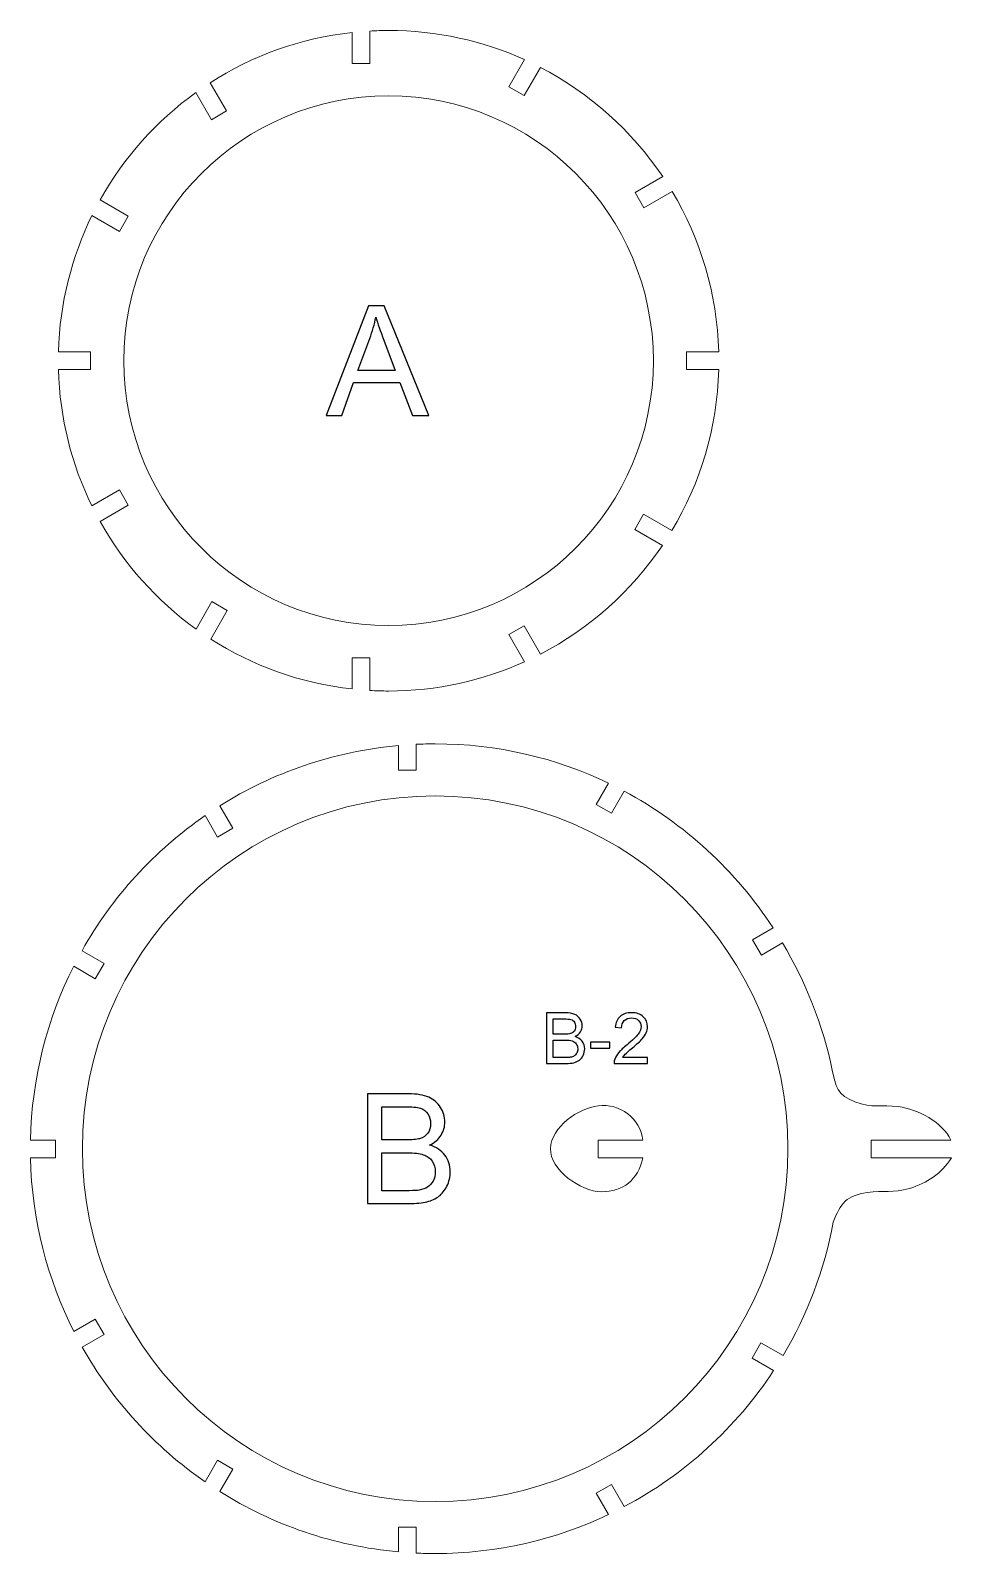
# Model space of a CAD drawing. Header units: millimetres. Extents: x 467 to 1359, y -935 to 982.
# Drawn here: x 629.3 to 785.7, y 32.5 to 291.1 of the extents above; entities that cross this region are included whole.
import ezdxf

# ---------------------------------------------------------------- set-up
doc = ezdxf.new("R2010")
doc.units = ezdxf.units.MM
doc.header["$MEASUREMENT"] = 0
doc.layers.add('layer 1', color=7, linetype='Continuous')

msp = doc.modelspace()

# ---------------------------------------------------------------- linework, layer by layer
at = {"layer": 'layer 1', "color": 142, "lineweight": 9}
for points, knots in [([(690.1324, 291.1115), (698.354, 291.1115), (706.1626, 289.3423), (713.1972, 286.1629), (713.1972, 286.1629), (713.1972, 286.1629), (710.5293, 281.542), (710.5293, 281.542), (710.5293, 281.542), (710.5293, 281.542), (713.1273, 280.042), (713.1273, 280.042), (713.1273, 280.042), (713.1273, 280.042), (715.9025, 284.8488), (715.9025, 284.8488), (715.9025, 284.8488), (724.2861, 280.5021), (731.4342, 274.103), (736.6777, 266.314), (736.6777, 266.314), (736.6777, 266.314), (731.9803, 263.6019), (731.9803, 263.6019), (731.9803, 263.6019), (731.9803, 263.6019), (733.4803, 261.0039), (733.4803, 261.0039), (733.4803, 261.0039), (733.4803, 261.0039), (738.2853, 263.7781), (738.2853, 263.7781), (738.2853, 263.7781), (743.0703, 255.7779), (745.9199, 246.487), (746.183, 236.5508), (746.183, 236.5508), (746.183, 236.5508), (740.7313, 236.5508), (740.7313, 236.5508), (740.7313, 236.5508), (740.7313, 236.5508), (740.7313, 233.5508), (740.7313, 233.5508), (740.7313, 233.5508), (740.7313, 233.5508), (746.1838, 233.5508), (746.1838, 233.5508), (746.1838, 233.5508), (745.9233, 223.5711), (743.0539, 214.2417), (738.2346, 206.2165), (738.2346, 206.2165), (738.2346, 206.2165), (733.4274, 208.9919), (733.4274, 208.9919), (733.4274, 208.9919), (733.4274, 208.9919), (731.9274, 206.3939), (731.9274, 206.3939), (731.9274, 206.3939), (731.9274, 206.3939), (736.6226, 203.6831), (736.6226, 203.6831), (736.6226, 203.6831), (731.3841, 195.9317), (724.2566, 189.5627), (715.9025, 185.2316), (715.9025, 185.2316), (715.9025, 185.2316), (713.1273, 190.0385), (713.1273, 190.0385), (713.1273, 190.0385), (713.1273, 190.0385), (710.5293, 188.5385), (710.5293, 188.5385), (710.5293, 188.5385), (710.5293, 188.5385), (713.1972, 183.9175), (713.1972, 183.9175), (713.1972, 183.9175), (706.1622, 180.7385), (698.354, 178.9689), (690.1324, 178.9689), (690.1324, 178.9689), (689.0585, 178.9689), (687.9922, 179.0012), (686.9335, 179.0618), (686.9335, 179.0618), (686.9335, 179.0618), (686.9335, 184.5895), (686.9335, 184.5895), (686.9335, 184.5895), (686.9335, 184.5895), (683.9335, 184.5895), (683.9335, 184.5895), (683.9335, 184.5895), (683.9335, 184.5895), (683.9335, 179.3117), (683.9335, 179.3117), (683.9335, 179.3117), (675.1644, 180.2763), (667.0024, 183.2599), (659.9276, 187.7919), (659.9276, 187.7919), (659.9276, 187.7919), (662.7295, 192.6448), (662.7295, 192.6448), (662.7295, 192.6448), (662.7295, 192.6448), (660.1315, 194.1448), (660.1315, 194.1448), (660.1315, 194.1448), (660.1315, 194.1448), (657.4404, 189.4838), (657.4404, 189.4838), (657.4404, 189.4838), (650.7613, 194.2854), (645.182, 200.5208), (641.1503, 207.7378), (641.1503, 207.7378), (641.1503, 207.7378), (645.935, 210.5002), (645.935, 210.5002), (645.935, 210.5002), (645.935, 210.5002), (644.435, 213.0982), (644.435, 213.0982), (644.435, 213.0982), (644.435, 213.0982), (639.7564, 210.397), (639.7564, 210.397), (639.7564, 210.397), (636.3161, 217.4159), (634.2972, 225.2587), (634.081, 233.5508), (634.081, 233.5508), (634.081, 233.5508), (639.5336, 233.5508), (639.5336, 233.5508), (639.5336, 233.5508), (639.5336, 233.5508), (639.5336, 236.5508), (639.5336, 236.5508), (639.5336, 236.5508), (639.5336, 236.5508), (634.0818, 236.5508), (634.0818, 236.5508), (634.0818, 236.5508), (634.3012, 244.8415), (636.3217, 252.683), (639.7646, 259.6999), (639.7646, 259.6999), (639.7646, 259.6999), (644.435, 257.0034), (644.435, 257.0034), (644.435, 257.0034), (644.435, 257.0034), (645.935, 259.6014), (645.935, 259.6014), (645.935, 259.6014), (645.935, 259.6014), (641.1593, 262.3587), (641.1593, 262.3587), (641.1593, 262.3587), (645.1778, 269.5462), (650.7309, 275.7587), (657.3777, 280.5509), (657.3777, 280.5509), (657.3777, 280.5509), (660.0362, 275.9462), (660.0362, 275.9462), (660.0362, 275.9462), (660.0362, 275.9462), (662.6342, 277.4462), (662.6342, 277.4462), (662.6342, 277.4462), (662.6342, 277.4462), (659.8628, 282.2464), (659.8628, 282.2464), (659.8628, 282.2464), (666.953, 286.8022), (675.1374, 289.8015), (683.9335, 290.7687), (683.9335, 290.7687), (683.9335, 290.7687), (683.9335, 285.491), (683.9335, 285.491), (683.9335, 285.491), (683.9335, 285.491), (686.9335, 285.491), (686.9335, 285.491), (686.9335, 285.491), (686.9335, 285.491), (686.9335, 291.0186), (686.9335, 291.0186), (686.9335, 291.0186), (687.9925, 291.0782), (689.0585, 291.1115), (690.1324, 291.1115)], [0, 0, 0, 0, 0.01960784, 0.01960784, 0.01960784, 0.01960784, 0.03921569, 0.03921569, 0.03921569, 0.03921569, 0.05882353, 0.05882353, 0.05882353, 0.05882353, 0.07843137, 0.07843137, 0.07843137, 0.07843137, 0.09803922, 0.09803922, 0.09803922, 0.09803922, 0.11764706, 0.11764706, 0.11764706, 0.11764706, 0.1372549, 0.1372549, 0.1372549, 0.1372549, 0.15686275, 0.15686275, 0.15686275, 0.15686275, 0.17647059, 0.17647059, 0.17647059, 0.17647059, 0.19607843, 0.19607843, 0.19607843, 0.19607843, 0.21568627, 0.21568627, 0.21568627, 0.21568627, 0.23529412, 0.23529412, 0.23529412, 0.23529412, 0.25490196, 0.25490196, 0.25490196, 0.25490196, 0.2745098, 0.2745098, 0.2745098, 0.2745098, 0.29411765, 0.29411765, 0.29411765, 0.29411765, 0.31372549, 0.31372549, 0.31372549, 0.31372549, 0.33333333, 0.33333333, 0.33333333, 0.33333333, 0.35294118, 0.35294118, 0.35294118, 0.35294118, 0.37254902, 0.37254902, 0.37254902, 0.37254902, 0.39215686, 0.39215686, 0.39215686, 0.39215686, 0.41176471, 0.41176471, 0.41176471, 0.41176471, 0.43137255, 0.43137255, 0.43137255, 0.43137255, 0.45098039, 0.45098039, 0.45098039, 0.45098039, 0.47058824, 0.47058824, 0.47058824, 0.47058824, 0.49019608, 0.49019608, 0.49019608, 0.49019608, 0.50980392, 0.50980392, 0.50980392, 0.50980392, 0.52941176, 0.52941176, 0.52941176, 0.52941176, 0.54901961, 0.54901961, 0.54901961, 0.54901961, 0.56862745, 0.56862745, 0.56862745, 0.56862745, 0.58823529, 0.58823529, 0.58823529, 0.58823529, 0.60784314, 0.60784314, 0.60784314, 0.60784314, 0.62745098, 0.62745098, 0.62745098, 0.62745098, 0.64705882, 0.64705882, 0.64705882, 0.64705882, 0.66666667, 0.66666667, 0.66666667, 0.66666667, 0.68627451, 0.68627451, 0.68627451, 0.68627451, 0.70588235, 0.70588235, 0.70588235, 0.70588235, 0.7254902, 0.7254902, 0.7254902, 0.7254902, 0.74509804, 0.74509804, 0.74509804, 0.74509804, 0.76470588, 0.76470588, 0.76470588, 0.76470588, 0.78431373, 0.78431373, 0.78431373, 0.78431373, 0.80392157, 0.80392157, 0.80392157, 0.80392157, 0.82352941, 0.82352941, 0.82352941, 0.82352941, 0.84313725, 0.84313725, 0.84313725, 0.84313725, 0.8627451, 0.8627451, 0.8627451, 0.8627451, 0.88235294, 0.88235294, 0.88235294, 0.88235294, 0.90196078, 0.90196078, 0.90196078, 0.90196078, 0.92156863, 0.92156863, 0.92156863, 0.92156863, 0.94117647, 0.94117647, 0.94117647, 0.94117647, 0.96078431, 0.96078431, 0.96078431, 0.96078431, 1, 1, 1, 1]), ([(690.1324, 279.999), (714.9624, 279.999), (735.0912, 259.8702), (735.0912, 235.0402), (735.0912, 235.0402), (735.0912, 210.2102), (714.9624, 190.0814), (690.1324, 190.0814), (690.1324, 190.0814), (665.3024, 190.0814), (645.1736, 210.2102), (645.1736, 235.0402), (645.1736, 235.0402), (645.1736, 259.8702), (665.3024, 279.999), (690.1324, 279.999)], [0, 0, 0, 0, 0.2, 0.2, 0.2, 0.2, 0.4, 0.4, 0.4, 0.4, 0.6, 0.6, 0.6, 0.6, 1, 1, 1, 1]), ([(765.6321, 88.7883), (764.1361, 80.6475), (761.2031, 73.0086), (757.1091, 66.1416), (757.1091, 66.1416), (757.1091, 66.1416), (753.3391, 68.3182), (753.3391, 68.3182), (753.3391, 68.3182), (753.3391, 68.3182), (751.8391, 65.7202), (751.8391, 65.7202), (751.8391, 65.7202), (751.8391, 65.7202), (755.5161, 63.5973), (755.5161, 63.5973), (755.5161, 63.5973), (749.1606, 53.9214), (740.431, 45.9433), (730.1551, 40.4964), (730.1551, 40.4964), (730.1551, 40.4964), (727.9801, 44.2636), (727.9801, 44.2636), (727.9801, 44.2636), (727.9801, 44.2636), (725.3821, 42.7636), (725.3821, 42.7636), (725.3821, 42.7636), (725.3821, 42.7636), (727.4699, 39.1475), (727.4699, 39.1475), (727.4699, 39.1475), (718.5471, 34.9085), (708.5658, 32.5367), (698.032, 32.5367), (698.032, 32.5367), (696.9595, 32.5367), (695.8932, 32.5633), (694.833, 32.6133), (694.833, 32.6133), (694.833, 32.6133), (694.833, 37.0154), (694.833, 37.0154), (694.833, 37.0154), (694.833, 37.0154), (691.833, 37.0154), (691.833, 37.0154), (691.833, 37.0154), (691.833, 37.0154), (691.833, 32.818), (691.833, 32.818), (691.833, 32.818), (680.749, 33.8091), (670.4229, 37.4305), (661.4836, 43.0546), (661.4836, 43.0546), (661.4836, 43.0546), (663.6863, 46.8699), (663.6863, 46.8699), (663.6863, 46.8699), (663.6863, 46.8699), (661.0883, 48.3699), (661.0883, 48.3699), (661.0883, 48.3699), (661.0883, 48.3699), (658.9756, 44.7106), (658.9756, 44.7106), (658.9756, 44.7106), (650.4085, 50.6379), (643.2534, 58.4621), (638.1174, 67.5754), (638.1174, 67.5754), (638.1174, 67.5754), (641.8331, 69.7207), (641.8331, 69.7207), (641.8331, 69.7207), (641.8331, 69.7207), (640.3331, 72.3187), (640.3331, 72.3187), (640.3331, 72.3187), (640.3331, 72.3187), (636.6998, 70.221), (636.6998, 70.221), (636.6998, 70.221), (632.1898, 79.1126), (629.5565, 89.1174), (629.3215, 99.7139), (629.3215, 99.7139), (629.3215, 99.7139), (633.5901, 99.7139), (633.5901, 99.7139), (633.5901, 99.7139), (633.5901, 99.7139), (633.5901, 102.7139), (633.5901, 102.7139), (633.5901, 102.7139), (633.5901, 102.7139), (629.3202, 102.7139), (629.3202, 102.7139), (629.3202, 102.7139), (629.5394, 113.3202), (632.1608, 123.336), (636.6631, 132.2387), (636.6631, 132.2387), (636.6631, 132.2387), (640.3331, 130.1198), (640.3331, 130.1198), (640.3331, 130.1198), (640.3331, 130.1198), (641.8331, 132.7178), (641.8331, 132.7178), (641.8331, 132.7178), (641.8331, 132.7178), (638.0772, 134.8863), (638.0772, 134.8863), (638.0772, 134.8863), (643.216, 144.0303), (650.3853, 151.8798), (658.9757, 157.8231), (658.9757, 157.8231), (658.9757, 157.8231), (661.0884, 154.1638), (661.0884, 154.1638), (661.0884, 154.1638), (661.0884, 154.1638), (663.6864, 155.6638), (663.6864, 155.6638), (663.6864, 155.6638), (663.6864, 155.6638), (661.4837, 159.479), (661.4837, 159.479), (661.4837, 159.479), (670.4234, 165.1037), (680.7493, 168.7242), (691.833, 169.7156), (691.833, 169.7156), (691.833, 169.7156), (691.833, 165.5183), (691.833, 165.5183), (691.833, 165.5183), (691.833, 165.5183), (694.833, 165.5183), (694.833, 165.5183), (694.833, 165.5183), (694.833, 165.5183), (694.833, 169.9203), (694.833, 169.9203), (694.833, 169.9203), (695.8936, 169.9689), (696.9594, 169.9969), (698.032, 169.9969), (698.032, 169.9969), (708.6012, 169.9969), (718.5681, 167.6003), (727.4668, 163.328), (727.4668, 163.328), (727.4668, 163.328), (725.3821, 159.7172), (725.3821, 159.7172), (725.3821, 159.7172), (725.3821, 159.7172), (727.9801, 158.2172), (727.9801, 158.2172), (727.9801, 158.2172), (727.9801, 158.2172), (730.1456, 161.968), (730.1456, 161.968), (730.1456, 161.968), (740.3847, 156.4832), (749.0705, 148.46), (755.4341, 138.745), (755.4341, 138.745), (755.4341, 138.745), (751.9238, 136.7183), (751.9238, 136.7183), (751.9238, 136.7183), (751.9238, 136.7183), (753.4238, 134.1203), (753.4238, 134.1203), (753.4238, 134.1203), (753.4238, 134.1203), (757.0247, 136.1993), (757.0247, 136.1993), (757.0247, 136.1993), (760.9504, 129.611), (763.8419, 122.3224), (765.4749, 114.5738), (765.4749, 114.5738), (766.0334, 111.9234), (766.3666, 110.3015), (769.2896, 109.2149), (769.2896, 109.2149), (772.3094, 108.0923), (773.826, 108.7873), (776.6768, 108.4106), (776.6768, 108.4106), (780.018, 107.9692), (784.1545, 105.7767), (785.622, 102.7139), (785.622, 102.7139), (785.622, 102.7139), (772.0836, 102.7139), (772.0836, 102.7139), (772.0836, 102.7139), (772.0836, 102.7139), (772.0836, 99.7139), (772.0836, 99.7139), (772.0836, 99.7139), (772.0836, 99.7139), (785.7203, 99.7139), (785.7203, 99.7139), (785.7203, 99.7139), (783.9492, 97.0111), (781.6028, 95.4285), (778.5818, 94.5253), (778.5818, 94.5253), (775.7491, 93.6783), (774.2246, 94.251), (771.3851, 93.8268), (771.3851, 93.8268), (767.9092, 93.3075), (766.8805, 92.0616), (765.6321, 88.7883)], [0, 0, 0, 0, 0.01754386, 0.01754386, 0.01754386, 0.01754386, 0.03508772, 0.03508772, 0.03508772, 0.03508772, 0.05263158, 0.05263158, 0.05263158, 0.05263158, 0.07017544, 0.07017544, 0.07017544, 0.07017544, 0.0877193, 0.0877193, 0.0877193, 0.0877193, 0.10526316, 0.10526316, 0.10526316, 0.10526316, 0.12280702, 0.12280702, 0.12280702, 0.12280702, 0.14035088, 0.14035088, 0.14035088, 0.14035088, 0.15789474, 0.15789474, 0.15789474, 0.15789474, 0.1754386, 0.1754386, 0.1754386, 0.1754386, 0.19298246, 0.19298246, 0.19298246, 0.19298246, 0.21052632, 0.21052632, 0.21052632, 0.21052632, 0.22807018, 0.22807018, 0.22807018, 0.22807018, 0.24561404, 0.24561404, 0.24561404, 0.24561404, 0.26315789, 0.26315789, 0.26315789, 0.26315789, 0.28070175, 0.28070175, 0.28070175, 0.28070175, 0.29824561, 0.29824561, 0.29824561, 0.29824561, 0.31578947, 0.31578947, 0.31578947, 0.31578947, 0.33333333, 0.33333333, 0.33333333, 0.33333333, 0.35087719, 0.35087719, 0.35087719, 0.35087719, 0.36842105, 0.36842105, 0.36842105, 0.36842105, 0.38596491, 0.38596491, 0.38596491, 0.38596491, 0.40350877, 0.40350877, 0.40350877, 0.40350877, 0.42105263, 0.42105263, 0.42105263, 0.42105263, 0.43859649, 0.43859649, 0.43859649, 0.43859649, 0.45614035, 0.45614035, 0.45614035, 0.45614035, 0.47368421, 0.47368421, 0.47368421, 0.47368421, 0.49122807, 0.49122807, 0.49122807, 0.49122807, 0.50877193, 0.50877193, 0.50877193, 0.50877193, 0.52631579, 0.52631579, 0.52631579, 0.52631579, 0.54385965, 0.54385965, 0.54385965, 0.54385965, 0.56140351, 0.56140351, 0.56140351, 0.56140351, 0.57894737, 0.57894737, 0.57894737, 0.57894737, 0.59649123, 0.59649123, 0.59649123, 0.59649123, 0.61403509, 0.61403509, 0.61403509, 0.61403509, 0.63157895, 0.63157895, 0.63157895, 0.63157895, 0.64912281, 0.64912281, 0.64912281, 0.64912281, 0.66666667, 0.66666667, 0.66666667, 0.66666667, 0.68421053, 0.68421053, 0.68421053, 0.68421053, 0.70175439, 0.70175439, 0.70175439, 0.70175439, 0.71929825, 0.71929825, 0.71929825, 0.71929825, 0.73684211, 0.73684211, 0.73684211, 0.73684211, 0.75438596, 0.75438596, 0.75438596, 0.75438596, 0.77192982, 0.77192982, 0.77192982, 0.77192982, 0.78947368, 0.78947368, 0.78947368, 0.78947368, 0.80701754, 0.80701754, 0.80701754, 0.80701754, 0.8245614, 0.8245614, 0.8245614, 0.8245614, 0.84210526, 0.84210526, 0.84210526, 0.84210526, 0.85964912, 0.85964912, 0.85964912, 0.85964912, 0.87719298, 0.87719298, 0.87719298, 0.87719298, 0.89473684, 0.89473684, 0.89473684, 0.89473684, 0.9122807, 0.9122807, 0.9122807, 0.9122807, 0.92982456, 0.92982456, 0.92982456, 0.92982456, 0.94736842, 0.94736842, 0.94736842, 0.94736842, 0.96491228, 0.96491228, 0.96491228, 0.96491228, 1, 1, 1, 1]), ([(698.032, 161.1648), (731.1128, 161.1648), (757.93, 134.3476), (757.93, 101.2668), (757.93, 101.2668), (757.93, 68.186), (731.1128, 41.3688), (698.032, 41.3688), (698.032, 41.3688), (664.9512, 41.3688), (638.134, 68.186), (638.134, 101.2668), (638.134, 101.2668), (638.134, 134.3476), (664.9512, 161.1648), (698.032, 161.1648)], [0, 0, 0, 0, 0.2, 0.2, 0.2, 0.2, 0.4, 0.4, 0.4, 0.4, 0.6, 0.6, 0.6, 0.6, 1, 1, 1, 1]), ([(726.2264, 93.9662), (730.0377, 93.9662), (732.4267, 95.9443), (733.3173, 99.7051), (733.3173, 99.7051), (730.7843, 99.7051), (728.2514, 99.7051), (725.7184, 99.7051), (725.7184, 99.7051), (725.7184, 100.7051), (725.7184, 101.7051), (725.7184, 102.7051), (725.7184, 102.7051), (728.2463, 102.7051), (730.7741, 102.7051), (733.302, 102.7051), (733.302, 102.7051), (732.9156, 106.3804), (729.3504, 109.0282), (725.7184, 108.55), (725.7184, 108.55), (722.3663, 108.1439), (717.7636, 104.9872), (717.6288, 101.2733), (717.6288, 101.2733), (717.4986, 97.6978), (722.7844, 93.9662), (726.2264, 93.9662)], [0, 0, 0, 0, 0.125, 0.125, 0.125, 0.125, 0.25, 0.25, 0.25, 0.25, 0.375, 0.375, 0.375, 0.375, 0.5, 0.5, 0.5, 0.5, 0.625, 0.625, 0.625, 0.625, 0.75, 0.75, 0.75, 0.75, 1, 1, 1, 1])]:
    msp.add_open_spline(points, degree=3, knots=knots, dxfattribs=at)
at = {"layer": 'layer 1', "color": 242}
for points, knots in [([(679.5506, 225.727), (679.5506, 225.727), (686.6959, 244.3535), (686.6959, 244.3535), (686.6959, 244.3535), (686.6959, 244.3535), (689.4058, 244.3535), (689.4058, 244.3535), (689.4058, 244.3535), (689.4058, 244.3535), (696.9891, 225.727), (696.9891, 225.727), (696.9891, 225.727), (696.9891, 225.727), (694.1838, 225.727), (694.1838, 225.727), (694.1838, 225.727), (694.1838, 225.727), (692.029, 231.3722), (692.029, 231.3722), (692.029, 231.3722), (692.029, 231.3722), (684.1855, 231.3722), (684.1855, 231.3722), (684.1855, 231.3722), (684.1855, 231.3722), (682.1651, 225.727), (682.1651, 225.727), (682.1651, 225.727), (682.1651, 225.727), (679.5506, 225.727), (679.5506, 225.727)], [0, 0, 0, 0, 0.11111111, 0.11111111, 0.11111111, 0.11111111, 0.22222222, 0.22222222, 0.22222222, 0.22222222, 0.33333333, 0.33333333, 0.33333333, 0.33333333, 0.44444444, 0.44444444, 0.44444444, 0.44444444, 0.55555556, 0.55555556, 0.55555556, 0.55555556, 0.66666667, 0.66666667, 0.66666667, 0.66666667, 0.77777778, 0.77777778, 0.77777778, 0.77777778, 1, 1, 1, 1]), ([(684.9096, 233.3753), (684.9096, 233.3753), (691.2572, 233.3753), (691.2572, 233.3753), (691.2572, 233.3753), (691.2572, 233.3753), (689.3148, 238.5392), (689.3148, 238.5392), (689.3148, 238.5392), (688.7294, 240.1088), (688.2872, 241.4052), (687.9793, 242.4284), (687.9793, 242.4284), (687.7235, 241.2144), (687.381, 240.0221), (686.9518, 238.8427), (686.9518, 238.8427), (686.9518, 238.8427), (684.9096, 233.3753), (684.9096, 233.3753)], [0, 0, 0, 0, 0.16666667, 0.16666667, 0.16666667, 0.16666667, 0.33333333, 0.33333333, 0.33333333, 0.33333333, 0.5, 0.5, 0.5, 0.5, 0.66666667, 0.66666667, 0.66666667, 0.66666667, 1, 1, 1, 1]), ([(716.9344, 115.7284), (716.9344, 115.7284), (716.9344, 124.321), (716.9344, 124.321), (716.9344, 124.321), (716.9344, 124.321), (720.1586, 124.321), (720.1586, 124.321), (720.1586, 124.321), (720.8146, 124.321), (721.3407, 124.235), (721.7387, 124.061), (721.7387, 124.061), (722.1347, 123.8869), (722.4447, 123.6189), (722.6687, 123.2569), (722.6687, 123.2569), (722.8948, 122.8969), (723.0068, 122.5189), (723.0068, 122.1228), (723.0068, 122.1228), (723.0068, 121.7568), (722.9068, 121.4108), (722.7087, 121.0868), (722.7087, 121.0868), (722.5107, 120.7627), (722.2107, 120.5007), (721.8087, 120.3007), (721.8087, 120.3007), (722.3287, 120.1487), (722.7287, 119.8887), (723.0068, 119.5207), (723.0068, 119.5207), (723.2868, 119.1546), (723.4268, 118.7206), (723.4268, 118.2206), (723.4268, 118.2206), (723.4268, 117.8165), (723.3408, 117.4425), (723.1708, 117.0965), (723.1708, 117.0965), (723.0008, 116.7505), (722.7907, 116.4845), (722.5407, 116.2964), (722.5407, 116.2964), (722.2907, 116.1104), (721.9767, 115.9684), (721.6007, 115.8724), (721.6007, 115.8724), (721.2226, 115.7764), (720.7606, 115.7284), (720.2126, 115.7284), (720.2126, 115.7284), (720.2126, 115.7284), (716.9344, 115.7284), (716.9344, 115.7284)], [0, 0, 0, 0, 0.06666667, 0.06666667, 0.06666667, 0.06666667, 0.13333333, 0.13333333, 0.13333333, 0.13333333, 0.2, 0.2, 0.2, 0.2, 0.26666667, 0.26666667, 0.26666667, 0.26666667, 0.33333333, 0.33333333, 0.33333333, 0.33333333, 0.4, 0.4, 0.4, 0.4, 0.46666667, 0.46666667, 0.46666667, 0.46666667, 0.53333333, 0.53333333, 0.53333333, 0.53333333, 0.6, 0.6, 0.6, 0.6, 0.66666667, 0.66666667, 0.66666667, 0.66666667, 0.73333333, 0.73333333, 0.73333333, 0.73333333, 0.8, 0.8, 0.8, 0.8, 0.86666667, 0.86666667, 0.86666667, 0.86666667, 1, 1, 1, 1]), ([(734.0955, 116.7365), (734.0955, 116.7365), (734.0955, 115.7284), (734.0955, 115.7284), (734.0955, 115.7284), (734.0955, 115.7284), (728.4071, 115.7284), (728.4071, 115.7284), (728.4071, 115.7284), (728.3991, 115.9824), (728.4411, 116.2264), (728.5311, 116.4624), (728.5311, 116.4624), (728.6771, 116.8485), (728.9112, 117.2305), (729.2332, 117.6045), (729.2332, 117.6045), (729.5552, 117.9786), (730.0152, 118.4106), (730.6133, 118.9006), (730.6133, 118.9006), (731.5433, 119.6667), (732.1754, 120.2727), (732.5054, 120.7207), (732.5054, 120.7207), (732.8374, 121.1688), (733.0034, 121.5928), (733.0034, 121.9928), (733.0034, 121.9928), (733.0034, 122.4108), (732.8534, 122.7629), (732.5534, 123.0509), (732.5534, 123.0509), (732.2534, 123.3369), (731.8614, 123.4809), (731.3793, 123.4809), (731.3793, 123.4809), (730.8693, 123.4809), (730.4613, 123.3289), (730.1552, 123.0249), (730.1552, 123.0249), (729.8492, 122.7229), (729.6952, 122.3028), (729.6912, 121.7648), (729.6912, 121.7648), (729.6912, 121.7648), (728.6111, 121.8728), (728.6111, 121.8728), (728.6111, 121.8728), (728.6851, 122.6809), (728.9652, 123.2969), (729.4492, 123.7209), (729.4492, 123.7209), (729.9352, 124.145), (730.5853, 124.357), (731.4033, 124.357), (731.4033, 124.357), (732.2274, 124.357), (732.8814, 124.129), (733.3615, 123.6709), (733.3615, 123.6709), (733.8435, 123.2129), (734.0835, 122.6449), (734.0835, 121.9688), (734.0835, 121.9688), (734.0835, 121.6248), (734.0135, 121.2868), (733.8715, 120.9547), (733.8715, 120.9547), (733.7315, 120.6207), (733.4975, 120.2707), (733.1714, 119.9027), (733.1714, 119.9027), (732.8434, 119.5367), (732.3014, 119.0306), (731.5453, 118.3906), (731.5453, 118.3906), (730.9113, 117.8585), (730.5033, 117.4985), (730.3233, 117.3085), (730.3233, 117.3085), (730.1432, 117.1185), (729.9952, 116.9285), (729.8772, 116.7365), (729.8772, 116.7365), (729.8772, 116.7365), (734.0955, 116.7365), (734.0955, 116.7365)], [0, 0, 0, 0, 0.04347826, 0.04347826, 0.04347826, 0.04347826, 0.08695652, 0.08695652, 0.08695652, 0.08695652, 0.13043478, 0.13043478, 0.13043478, 0.13043478, 0.17391304, 0.17391304, 0.17391304, 0.17391304, 0.2173913, 0.2173913, 0.2173913, 0.2173913, 0.26086957, 0.26086957, 0.26086957, 0.26086957, 0.30434783, 0.30434783, 0.30434783, 0.30434783, 0.34782609, 0.34782609, 0.34782609, 0.34782609, 0.39130435, 0.39130435, 0.39130435, 0.39130435, 0.43478261, 0.43478261, 0.43478261, 0.43478261, 0.47826087, 0.47826087, 0.47826087, 0.47826087, 0.52173913, 0.52173913, 0.52173913, 0.52173913, 0.56521739, 0.56521739, 0.56521739, 0.56521739, 0.60869565, 0.60869565, 0.60869565, 0.60869565, 0.65217391, 0.65217391, 0.65217391, 0.65217391, 0.69565217, 0.69565217, 0.69565217, 0.69565217, 0.73913043, 0.73913043, 0.73913043, 0.73913043, 0.7826087, 0.7826087, 0.7826087, 0.7826087, 0.82608696, 0.82608696, 0.82608696, 0.82608696, 0.86956522, 0.86956522, 0.86956522, 0.86956522, 0.91304348, 0.91304348, 0.91304348, 0.91304348, 1, 1, 1, 1]), ([(718.0744, 120.7087), (718.0744, 120.7087), (719.9326, 120.7087), (719.9326, 120.7087), (719.9326, 120.7087), (720.4366, 120.7087), (720.7986, 120.7427), (721.0166, 120.8087), (721.0166, 120.8087), (721.3066, 120.8947), (721.5247, 121.0388), (721.6707, 121.2388), (721.6707, 121.2388), (721.8167, 121.4388), (721.8907, 121.6888), (721.8907, 121.9908), (721.8907, 121.9908), (721.8907, 122.2768), (721.8227, 122.5289), (721.6847, 122.7449), (721.6847, 122.7449), (721.5487, 122.9629), (721.3527, 123.1129), (721.0986, 123.1929), (721.0986, 123.1929), (720.8446, 123.2729), (720.4086, 123.3129), (719.7925, 123.3129), (719.7925, 123.3129), (719.7925, 123.3129), (718.0744, 123.3129), (718.0744, 123.3129), (718.0744, 123.3129), (718.0744, 123.3129), (718.0744, 120.7087), (718.0744, 120.7087)], [0, 0, 0, 0, 0.1, 0.1, 0.1, 0.1, 0.2, 0.2, 0.2, 0.2, 0.3, 0.3, 0.3, 0.3, 0.4, 0.4, 0.4, 0.4, 0.5, 0.5, 0.5, 0.5, 0.6, 0.6, 0.6, 0.6, 0.7, 0.7, 0.7, 0.7, 0.8, 0.8, 0.8, 0.8, 1, 1, 1, 1]), ([(718.0744, 116.7365), (718.0744, 116.7365), (720.2146, 116.7365), (720.2146, 116.7365), (720.2146, 116.7365), (720.5826, 116.7365), (720.8406, 116.7505), (720.9906, 116.7785), (720.9906, 116.7785), (721.2506, 116.8245), (721.4707, 116.9025), (721.6467, 117.0125), (721.6467, 117.0125), (721.8227, 117.1225), (721.9667, 117.2825), (722.0807, 117.4925), (722.0807, 117.4925), (722.1947, 117.7025), (722.2507, 117.9445), (722.2507, 118.2186), (722.2507, 118.2186), (722.2507, 118.5406), (722.1687, 118.8186), (722.0027, 119.0566), (722.0027, 119.0566), (721.8387, 119.2946), (721.6107, 119.4606), (721.3187, 119.5567), (721.3187, 119.5567), (721.0286, 119.6527), (720.6086, 119.7007), (720.0626, 119.7007), (720.0626, 119.7007), (720.0626, 119.7007), (718.0744, 119.7007), (718.0744, 119.7007), (718.0744, 119.7007), (718.0744, 119.7007), (718.0744, 116.7365), (718.0744, 116.7365)], [0, 0, 0, 0, 0.09090909, 0.09090909, 0.09090909, 0.09090909, 0.18181818, 0.18181818, 0.18181818, 0.18181818, 0.27272727, 0.27272727, 0.27272727, 0.27272727, 0.36363636, 0.36363636, 0.36363636, 0.36363636, 0.45454545, 0.45454545, 0.45454545, 0.45454545, 0.54545455, 0.54545455, 0.54545455, 0.54545455, 0.63636364, 0.63636364, 0.63636364, 0.63636364, 0.72727273, 0.72727273, 0.72727273, 0.72727273, 0.81818182, 0.81818182, 0.81818182, 0.81818182, 1, 1, 1, 1]), ([(724.4348, 118.3086), (724.4348, 118.3086), (724.4348, 119.3646), (724.4348, 119.3646), (724.4348, 119.3646), (724.4348, 119.3646), (727.699, 119.3646), (727.699, 119.3646), (727.699, 119.3646), (727.699, 119.3646), (727.699, 118.3086), (727.699, 118.3086), (727.699, 118.3086), (727.699, 118.3086), (724.4348, 118.3086), (724.4348, 118.3086)], [0, 0, 0, 0, 0.2, 0.2, 0.2, 0.2, 0.4, 0.4, 0.4, 0.4, 0.6, 0.6, 0.6, 0.6, 1, 1, 1, 1]), ([(686.5253, 91.9536), (686.5253, 91.9536), (686.5253, 110.5801), (686.5253, 110.5801), (686.5253, 110.5801), (686.5253, 110.5801), (693.5146, 110.5801), (693.5146, 110.5801), (693.5146, 110.5801), (694.9367, 110.5801), (696.077, 110.3937), (696.9398, 110.0165), (696.9398, 110.0165), (697.7983, 109.6393), (698.4704, 109.0583), (698.956, 108.2735), (698.956, 108.2735), (699.4459, 107.493), (699.6887, 106.6736), (699.6887, 105.8151), (699.6887, 105.8151), (699.6887, 105.0217), (699.4719, 104.2716), (699.0427, 103.5692), (699.0427, 103.5692), (698.6134, 102.8668), (697.9631, 102.2988), (697.0916, 101.8652), (697.0916, 101.8652), (698.2189, 101.5357), (699.086, 100.972), (699.6887, 100.1742), (699.6887, 100.1742), (700.2957, 99.3808), (700.5992, 98.4399), (700.5992, 97.356), (700.5992, 97.356), (700.5992, 96.4802), (700.4128, 95.6694), (700.0442, 94.9193), (700.0442, 94.9193), (699.6757, 94.1692), (699.2204, 93.5925), (698.6785, 93.185), (698.6785, 93.185), (698.1365, 92.7817), (697.4558, 92.4739), (696.6407, 92.2658), (696.6407, 92.2658), (695.8212, 92.0577), (694.8196, 91.9536), (693.6316, 91.9536), (693.6316, 91.9536), (693.6316, 91.9536), (686.5253, 91.9536), (686.5253, 91.9536)], [0, 0, 0, 0, 0.06666667, 0.06666667, 0.06666667, 0.06666667, 0.13333333, 0.13333333, 0.13333333, 0.13333333, 0.2, 0.2, 0.2, 0.2, 0.26666667, 0.26666667, 0.26666667, 0.26666667, 0.33333333, 0.33333333, 0.33333333, 0.33333333, 0.4, 0.4, 0.4, 0.4, 0.46666667, 0.46666667, 0.46666667, 0.46666667, 0.53333333, 0.53333333, 0.53333333, 0.53333333, 0.6, 0.6, 0.6, 0.6, 0.66666667, 0.66666667, 0.66666667, 0.66666667, 0.73333333, 0.73333333, 0.73333333, 0.73333333, 0.8, 0.8, 0.8, 0.8, 0.86666667, 0.86666667, 0.86666667, 0.86666667, 1, 1, 1, 1]), ([(688.9967, 102.7497), (688.9967, 102.7497), (693.0246, 102.7497), (693.0246, 102.7497), (693.0246, 102.7497), (694.1172, 102.7497), (694.902, 102.8234), (695.3746, 102.9665), (695.3746, 102.9665), (696.0033, 103.1529), (696.4759, 103.4651), (696.7924, 103.8987), (696.7924, 103.8987), (697.1089, 104.3323), (697.2693, 104.8742), (697.2693, 105.5289), (697.2693, 105.5289), (697.2693, 106.149), (697.1219, 106.6953), (696.8228, 107.1635), (696.8228, 107.1635), (696.5279, 107.6361), (696.103, 107.9613), (695.5524, 108.1347), (695.5524, 108.1347), (695.0017, 108.3082), (694.0565, 108.3949), (692.7211, 108.3949), (692.7211, 108.3949), (692.7211, 108.3949), (688.9967, 108.3949), (688.9967, 108.3949), (688.9967, 108.3949), (688.9967, 108.3949), (688.9967, 102.7497), (688.9967, 102.7497)], [0, 0, 0, 0, 0.1, 0.1, 0.1, 0.1, 0.2, 0.2, 0.2, 0.2, 0.3, 0.3, 0.3, 0.3, 0.4, 0.4, 0.4, 0.4, 0.5, 0.5, 0.5, 0.5, 0.6, 0.6, 0.6, 0.6, 0.7, 0.7, 0.7, 0.7, 0.8, 0.8, 0.8, 0.8, 1, 1, 1, 1]), ([(688.9967, 94.1388), (688.9967, 94.1388), (693.636, 94.1388), (693.636, 94.1388), (693.636, 94.1388), (694.4337, 94.1388), (694.9931, 94.1692), (695.3182, 94.2299), (695.3182, 94.2299), (695.8819, 94.3296), (696.3588, 94.4987), (696.7404, 94.7372), (696.7404, 94.7372), (697.1219, 94.9756), (697.4341, 95.3225), (697.6812, 95.7778), (697.6812, 95.7778), (697.9284, 96.233), (698.0498, 96.7576), (698.0498, 97.3517), (698.0498, 97.3517), (698.0498, 98.0497), (697.872, 98.6524), (697.5121, 99.1683), (697.5121, 99.1683), (697.1566, 99.6843), (696.6623, 100.0442), (696.0293, 100.2523), (696.0293, 100.2523), (695.4006, 100.4604), (694.4901, 100.5645), (693.3064, 100.5645), (693.3064, 100.5645), (693.3064, 100.5645), (688.9967, 100.5645), (688.9967, 100.5645), (688.9967, 100.5645), (688.9967, 100.5645), (688.9967, 94.1388), (688.9967, 94.1388)], [0, 0, 0, 0, 0.09090909, 0.09090909, 0.09090909, 0.09090909, 0.18181818, 0.18181818, 0.18181818, 0.18181818, 0.27272727, 0.27272727, 0.27272727, 0.27272727, 0.36363636, 0.36363636, 0.36363636, 0.36363636, 0.45454545, 0.45454545, 0.45454545, 0.45454545, 0.54545455, 0.54545455, 0.54545455, 0.54545455, 0.63636364, 0.63636364, 0.63636364, 0.63636364, 0.72727273, 0.72727273, 0.72727273, 0.72727273, 0.81818182, 0.81818182, 0.81818182, 0.81818182, 1, 1, 1, 1])]:
    msp.add_open_spline(points, degree=3, knots=knots, dxfattribs=at)

doc.saveas('drawing.dxf')
